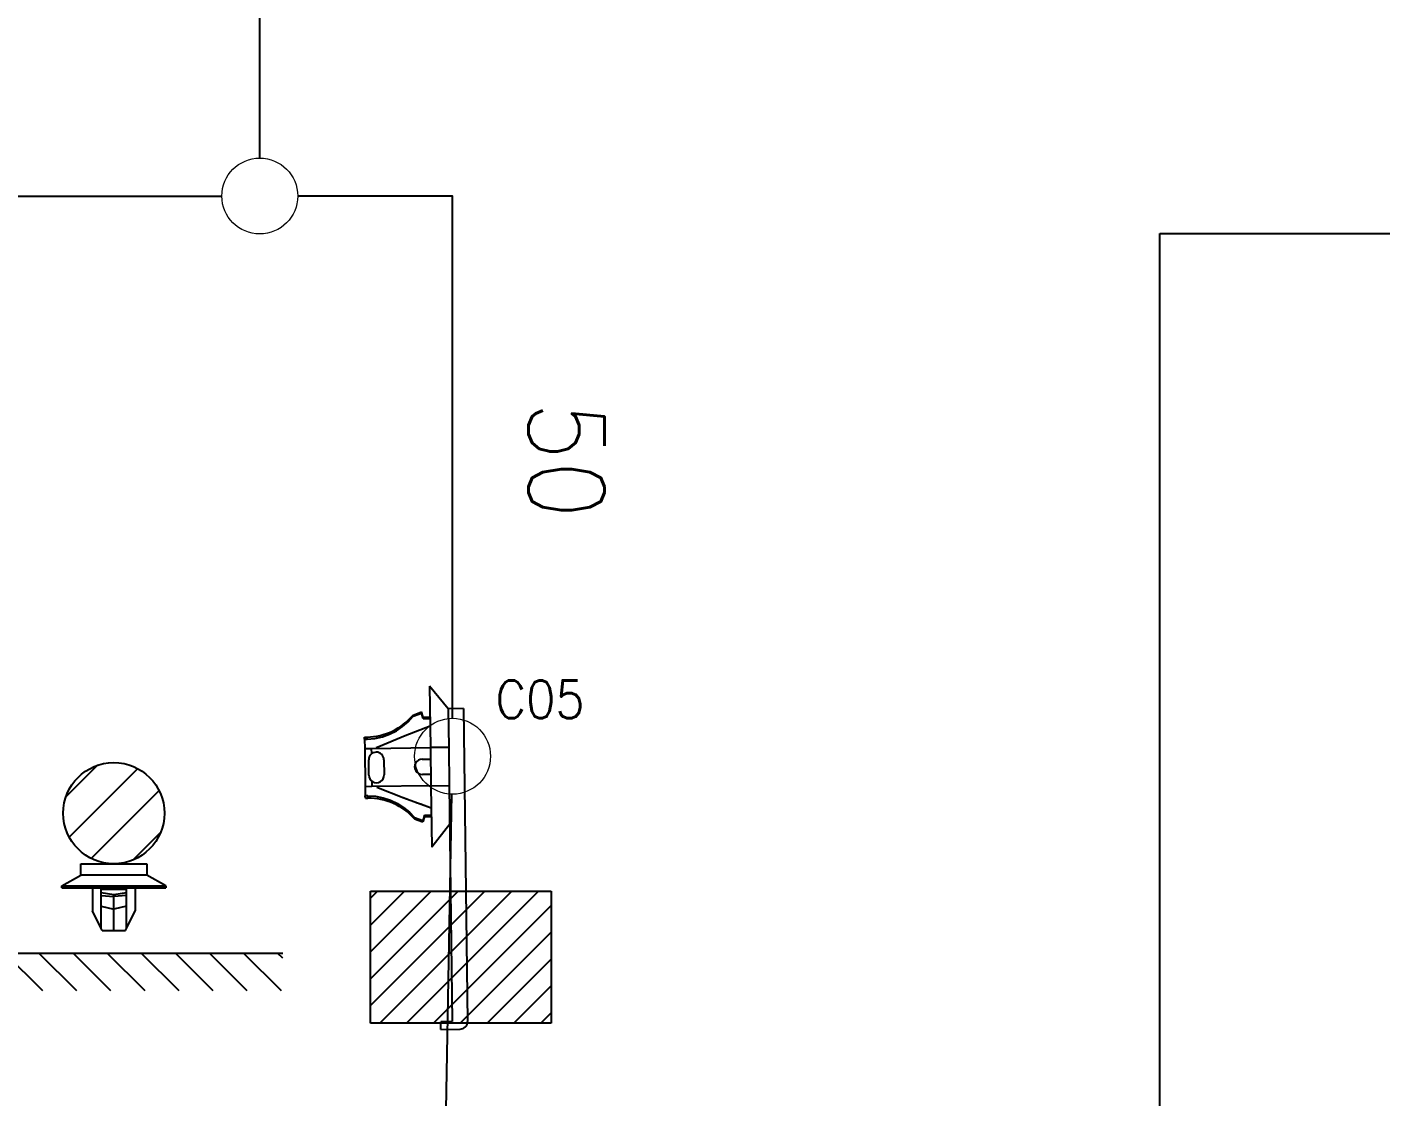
# Model space of a CAD drawing. Header units: inches. Extents: x 47316 to 59086, y 3141 to 11743.
# Drawn here: x 50967.6 to 51056.8, y 5002.6 to 5073.1 of the extents above; entities that cross this region are included whole.
import ezdxf

# ---------------------------------------------------------------- set-up
doc = ezdxf.new("R2010")
doc.units = ezdxf.units.IN
doc.header["$MEASUREMENT"] = 0
doc.layers.add('_BLACK_HOLE', color=7, linetype='Continuous')
doc.styles.get("Standard").update_dxf_attribs({"font": ''})
doc.styles.get('Standard').set_extended_font_data('SimSun')
doc.linetypes.add('_VH_OTCON', pattern='A,0.0001,[7,VeSys.shx,S=0.1,R=0,X=0,Y=0],-0.4,[7,VeSys.shx,S=0.1,R=0,X=0,Y=0],-0.4,["X",Standard,S=1,R=0,X=-0.5,Y=-0.5],-0.0001,[7,VeSys.shx,S=0.1,R=0,X=0,Y=0],-0.4', length=1.2002)
doc.linetypes.add('_VH_UNTAPED', pattern='A,0.0001,[17,VeSys.shx,S=0.1,R=0,X=0,Y=0],-0.4', length=0.4001)

msp = doc.modelspace()

# ---------------------------------------------------------------- linework, layer by layer
at = {"color": 1, "lineweight": -3}
for p, q in [((51042.196, 5059.458), (51131.476, 5059.458)), ((51042.196, 4977.536), (51042.196, 5059.458))]:
    msp.add_line(p, q, dxfattribs=at)
at = {"color": 0, "lineweight": -3, "ltscale": 0.200002}
msp.add_line((50994.115, 5029.63), (50994.167, 5025.604), dxfattribs=at)
at = {"color": 0, "lineweight": -3, "ltscale": 0.096049}
msp.add_line((50995.342, 5028.136), (50994.115, 5029.63), dxfattribs=at)
at = {"color": 0, "lineweight": -3, "ltscale": 0.029262}
for p, q in [((50993.032, 5027.728), (50993.583, 5027.937)), ((50993.121, 5020.885), (50993.677, 5020.691))]:
    msp.add_line(p, q, dxfattribs=at)
at = {"color": 0, "lineweight": -3, "ltscale": 0.003949}
msp.add_line((50993.584, 5027.857), (50993.583, 5027.937), dxfattribs=at)
at = {"color": 0, "lineweight": -3, "ltscale": 0.018199}
msp.add_line((50993.688, 5027.586), (50993.583, 5027.937), dxfattribs=at)
at = {"color": 0, "lineweight": -3, "ltscale": 0.05}
for p, q in [((50996.348, 5028.149), (50995.342, 5028.136)), ((50990.114, 5023.765), (50990.101, 5024.771)), ((50991.107, 5024.784), (50991.12, 5023.778))]:
    msp.add_line(p, q, dxfattribs=at)
at = {"color": 0, "lineweight": -3, "ltscale": 0.125}
for p, q in [((50995.342, 5028.136), (50995.374, 5025.62)), ((50989.84, 5025.523), (50989.872, 5023.007))]:
    msp.add_line(p, q, dxfattribs=at)
at = {"color": 0, "lineweight": -3}
for p, q in [((50996.348, 5028.149), (50996.615, 5007.543)), ((50992.332, 5026.962), (50992.702, 5027.282)), ((50992.495, 5026.371), (50994.148, 5027.026)), ((50992.702, 5027.282), (50993.033, 5027.644)), ((50989.993, 5026.133), (50990.503, 5026.175)), ((50990.503, 5026.175), (50991.001, 5026.284)), ((50990.771, 5025.659), (50992.495, 5026.371)), ((50991.001, 5026.284), (50991.478, 5026.457)), ((50991.478, 5026.457), (50991.928, 5026.688)), ((50991.928, 5026.688), (50992.332, 5026.962)), ((50990.628, 5022.967), (50992.408, 5022.281)), ((50995.408, 5023.053), (50995.609, 5007.53)), ((50990.041, 5022.401), (50990.553, 5022.373)), ((50990.553, 5022.373), (50991.053, 5022.276)), ((50991.053, 5022.276), (50991.534, 5022.116)), ((50991.534, 5022.116), (50991.99, 5021.896)), ((50991.99, 5021.896), (50992.401, 5021.633)), ((50992.408, 5022.281), (50994.218, 5021.616)), ((50992.401, 5021.633), (50992.779, 5021.322)), ((50992.779, 5021.322), (50993.12, 5020.969))]:
    msp.add_line(p, q, dxfattribs=at)
at = {"color": 0, "lineweight": -3, "ltscale": 0.004189}
for p, q in [((50993.033, 5027.644), (50993.032, 5027.728)), ((50993.121, 5020.885), (50993.12, 5020.969))]:
    msp.add_line(p, q, dxfattribs=at)
at = {"color": 0, "lineweight": -3, "ltscale": 0.029344}
for p, q in [((50993.033, 5027.644), (50993.584, 5027.857)), ((50993.12, 5020.969), (50993.676, 5020.77))]:
    msp.add_line(p, q, dxfattribs=at)
at = {"color": 0, "lineweight": -3, "ltscale": 0.018619}
for p, q in [((50993.689, 5027.498), (50993.584, 5027.857)), ((50993.772, 5021.133), (50993.676, 5020.77))]:
    msp.add_line(p, q, dxfattribs=at)
at = {"color": 0, "lineweight": -3, "ltscale": 0.022501}
for p, q in [((50993.688, 5027.586), (50994.141, 5027.592)), ((50993.689, 5027.498), (50994.142, 5027.503)), ((50993.772, 5021.133), (50994.225, 5021.139)), ((50993.773, 5021.044), (50994.226, 5021.05))]:
    msp.add_line(p, q, dxfattribs=at)
at = {"color": 0, "lineweight": -3, "ltscale": 0.004385}
for p, q in [((50993.688, 5027.586), (50993.689, 5027.498)), ((50993.773, 5021.044), (50993.772, 5021.133))]:
    msp.add_line(p, q, dxfattribs=at)
at = {"color": 0, "lineweight": -3, "ltscale": 0.008013}
for p, q in [((50989.83, 5026.278), (50989.991, 5026.28)), ((50989.832, 5026.131), (50989.993, 5026.133)), ((50990.041, 5022.401), (50989.88, 5022.399)), ((50989.882, 5022.252), (50990.043, 5022.254))]:
    msp.add_line(p, q, dxfattribs=at)
at = {"color": 0, "lineweight": -3, "ltscale": 0.007297}
for p, q in [((50989.832, 5026.131), (50989.83, 5026.278)), ((50989.993, 5026.133), (50989.991, 5026.28)), ((50989.882, 5022.252), (50989.88, 5022.399)), ((50990.043, 5022.254), (50990.041, 5022.401))]:
    msp.add_line(p, q, dxfattribs=at)
at = {"color": 0, "lineweight": -3, "ltscale": 0.030203}
for p, q in [((50989.832, 5026.131), (50989.84, 5025.523)), ((50989.872, 5023.007), (50989.88, 5022.399))]:
    msp.add_line(p, q, dxfattribs=at)
at = {"color": 0, "lineweight": -3, "ltscale": 0.021651}
for p, q in [((50989.84, 5025.523), (50990.275, 5025.529)), ((50990.308, 5023.013), (50989.872, 5023.007))]:
    msp.add_line(p, q, dxfattribs=at)
at = {"color": 0, "lineweight": -3, "ltscale": 0.193349}
for p, q in [((50990.275, 5025.529), (50994.167, 5025.579)), ((50994.2, 5023.063), (50990.308, 5023.013))]:
    msp.add_line(p, q, dxfattribs=at)
at = {"color": 0, "lineweight": -3, "ltscale": 0.018167}
for p, q in [((50990.275, 5025.529), (50990.28, 5025.163)), ((50990.303, 5023.378), (50990.308, 5023.013))]:
    msp.add_line(p, q, dxfattribs=at)
at = {"color": 0, "lineweight": -3, "ltscale": 0.00959}
msp.add_line((50990.594, 5025.582), (50990.771, 5025.659), dxfattribs=at)
at = {"color": 0, "lineweight": -3, "ltscale": 0.06}
for p, q in [((50994.167, 5025.604), (50995.374, 5025.62)), ((50995.408, 5023.053), (50994.2, 5023.038))]:
    msp.add_line(p, q, dxfattribs=at)
at = {"color": 0, "lineweight": -3, "ltscale": 0.127501}
for p, q in [((50994.167, 5025.604), (50994.2, 5023.038)), ((50995.374, 5025.62), (50995.408, 5023.053))]:
    msp.add_line(p, q, dxfattribs=at)
at = {"color": 0, "lineweight": -3, "ltscale": 0.0275}
for p, q in [((50993.623, 5024.817), (50994.177, 5024.824)), ((50994.19, 5023.818), (50993.636, 5023.811))]:
    msp.add_line(p, q, dxfattribs=at)
at = {"color": 0, "lineweight": -3, "ltscale": 0.2}
msp.add_line((50994.2, 5023.038), (50994.252, 5019.012), dxfattribs=at)
at = {"color": 0, "lineweight": -3, "ltscale": 0.003951}
msp.add_line((50993.676, 5020.77), (50993.677, 5020.691), dxfattribs=at)
at = {"color": 0, "lineweight": -3, "ltscale": 0.0182}
msp.add_line((50993.773, 5021.044), (50993.677, 5020.691), dxfattribs=at)
at = {"color": 0, "lineweight": -3, "ltscale": 0.096047}
msp.add_line((50995.44, 5020.538), (50994.252, 5019.012), dxfattribs=at)
at = {"color": 0, "lineweight": -3, "ltscale": 0.0375}
msp.add_line((50995.609, 5007.53), (50994.854, 5007.52), dxfattribs=at)
at = {"color": 0, "lineweight": -3, "ltscale": 0.025}
msp.add_line((50994.86, 5007.017), (50994.854, 5007.52), dxfattribs=at)
at = {"color": 0, "lineweight": -3, "ltscale": 0.0625}
msp.add_line((50994.86, 5007.017), (50996.118, 5007.034), dxfattribs=at)
at = {"color": 0, "lineweight": -3}
for centre, radius, start, end in [((50989.939, 5030.305), 4.026, 270.74155, 320.19994), ((50990.604, 5024.778), 0.503, 0.74155, 180.74154), ((50993.63, 5024.314), 0.503, 90.74155, 270.74155), ((50990.617, 5023.772), 0.503, 180.74154, 0.74155), ((50990.095, 5018.229), 4.026, 41.28315, 90.74154), ((51064.604, 5216.055), 206.787, 249.55546, 250.10005), ((50996.112, 5007.537), 0.503, 270.74155, 0.74155)]:
    msp.add_arc(centre, radius, start, end, dxfattribs=at)
at = {"layer": '_BLACK_HOLE', "linetype": '_VH_OTCON', "lineweight": -3, "ltscale": 5}
for p, q in [((50945.953, 5061.921), (50980.429, 5061.921)), ((50994.312, 4953.594), (50995.579, 5022.511))]:
    msp.add_line(p, q, dxfattribs=at)
at = {"layer": '_BLACK_HOLE', "lineweight": -3}
for p, q in [((50972.244, 5024.418), (50970.158, 5022.332)), ((50974.889, 5024.2), (50970.376, 5019.688)), ((50976.299, 5022.748), (50971.828, 5018.277)), ((50976.393, 5019.98), (50974.596, 5018.183)), ((50971.14, 5017.185), (50971.14, 5017.927)), ((50971.14, 5017.927), (50975.49, 5017.927)), ((50975.49, 5017.927), (50975.49, 5017.185)), ((50969.885, 5016.48), (50971.14, 5017.185)), ((50969.885, 5016.48), (50976.745, 5016.48)), ((50969.885, 5016.352), (50969.885, 5016.48)), ((50969.885, 5016.352), (50976.745, 5016.352)), ((50975.49, 5017.185), (50971.14, 5017.185)), ((50971.905, 5016.357), (50971.905, 5014.818)), ((50972.481, 5013.665), (50972.481, 5016.352)), ((50974.148, 5013.665), (50974.148, 5016.352)), ((50974.725, 5016.357), (50974.725, 5014.818)), ((50976.745, 5016.48), (50975.49, 5017.185)), ((50976.745, 5016.48), (50976.745, 5016.352)), ((50974.148, 5016.229), (50972.481, 5016.229)), ((50972.481, 5016.037), (50973.315, 5015.908)), ((50972.481, 5015.844), (50973.315, 5015.78)), ((50973.315, 5015.908), (50974.148, 5016.037)), ((50973.315, 5013.536), (50973.315, 5015.908)), ((50974.148, 5015.844), (50973.315, 5015.78)), ((50972.481, 5013.665), (50971.905, 5014.818)), ((50972.481, 5015.139), (50973.315, 5014.947)), ((50974.148, 5015.139), (50973.315, 5014.947)), ((50974.148, 5013.665), (50974.725, 5014.818)), ((50972.546, 5013.536), (50972.481, 5013.665)), ((50974.084, 5013.536), (50974.148, 5013.665)), ((50972.546, 5013.536), (50974.084, 5013.536)), ((50961.282, 5012.043, 0), (50984.438, 5012.043, 0)), ((50968.638, 5009.548, 0), (50966.143, 5012.043, 0)), ((50970.883, 5009.548, 0), (50968.388, 5012.043, 0)), ((50973.128, 5009.548, 0), (50970.633, 5012.043, 0)), ((50975.373, 5009.548, 0), (50972.878, 5012.043, 0)), ((50977.618, 5009.548, 0), (50975.123, 5012.043, 0)), ((50979.863, 5009.548, 0), (50977.368, 5012.043, 0)), ((50982.108, 5009.548, 0), (50979.613, 5012.043, 0)), ((50984.353, 5009.548, 0), (50981.858, 5012.043, 0)), ((50984.438, 5011.708, 0), (50984.103, 5012.043, 0))]:
    msp.add_line(p, q, dxfattribs=at)
at = {"layer": '_BLACK_HOLE'}
for p, q in [((50997.754, 5016.118), (50990.218, 5008.582)), ((50995.986, 5016.118), (50990.218, 5010.35)), ((50994.218, 5016.118), (50990.218, 5012.118)), ((50992.45, 5016.118), (50990.218, 5013.885)), ((50990.683, 5016.118), (50990.218, 5015.653)), ((50990.218, 5007.428), (50990.218, 5016.118)), ((50990.218, 5016.118), (51002.125, 5016.118)), ((50999.521, 5016.118), (50990.832, 5007.428)), ((51001.289, 5016.118), (50992.599, 5007.428)), ((51002.125, 5016.118), (51002.125, 5007.428)), ((51002.125, 5015.186), (50994.367, 5007.428)), ((51002.125, 5013.418), (50996.135, 5007.428)), ((51002.125, 5011.65), (50997.903, 5007.428)), ((51002.125, 5009.882), (50999.67, 5007.428)), ((51002.125, 5007.428), (50990.218, 5007.428)), ((51002.125, 5008.115), (51001.438, 5007.428))]:
    msp.add_line(p, q, dxfattribs=at)
at = {"layer": '_BLACK_HOLE', "linetype": '_VH_UNTAPED', "lineweight": -3, "ltscale": 5}
msp.add_lwpolyline([(50982.929, 5064.421), (50982.929, 5095.65), (50982.871, 5110.623)], dxfattribs=at)
at = {"layer": '_BLACK_HOLE', "linetype": '_VH_OTCON', "lineweight": -3, "ltscale": 5}
msp.add_lwpolyline([(50995.625, 5027.511), (50995.625, 5061.921), (50985.429, 5061.921)], dxfattribs=at)
at = {"layer": '_BLACK_HOLE', "linetype": 'Continuous', "lineweight": 15}
for centre in [(50982.929, 5061.921), (50995.625, 5025.011)]:
    msp.add_circle(centre, 2.5, dxfattribs=at)
at = {"layer": '_BLACK_HOLE', "lineweight": -3}
msp.add_circle((50973.315, 5021.261), 3.334, dxfattribs=at)

# ---------------------------------------------------------------- texts
at = {"layer": '_BLACK_HOLE', "color": 7, "linetype": '_VH_OTCON', "lineweight": 18, "ltscale": 5, "insert": (51005.625, 5048.359), "char_height": 5, "width": 8.57143, "attachment_point": 1, "rotation": 270}
msp.add_mtext('\\Fromans.shx;\\W0.9000000000;\\T1.0000000000;\\o\\l50', dxfattribs=at)
at = {"layer": '_BLACK_HOLE', "color": 21, "linetype": 'Continuous', "lineweight": 15, "insert": (50998.446, 5030.011), "char_height": 2.5, "width": 6.53571, "attachment_point": 1}
msp.add_mtext('\\Fromans.shx;\\W0.9000000000;\\T1.0000000000;\\o\\lC05', dxfattribs=at)

doc.saveas('drawing.dxf')
